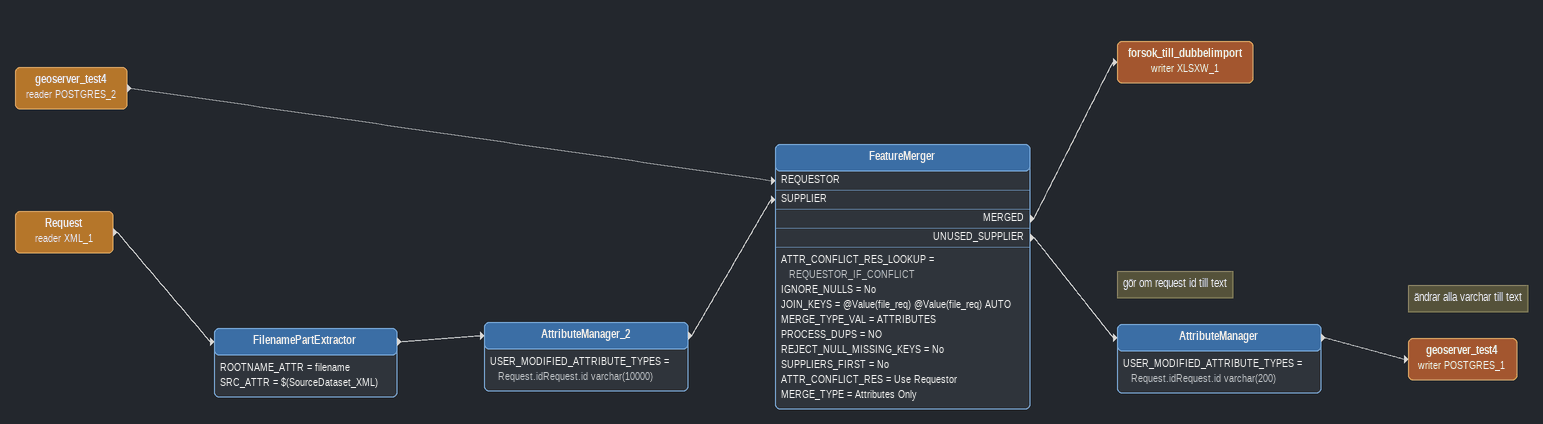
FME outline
Request (reader XML_1)
    -> FilenamePartExtractor
FilenamePartExtractor
    ROOTNAME_ATTR = filename
    SRC_ATTR = $(SourceDataset_XML)
    -> AttributeManager_2
AttributeManager_2
    USER_MODIFIED_ATTRIBUTE_TYPES = Request.idRequest.id varchar(10000)
    -> FeatureMerger [SUPPLIER]
geoserver_test4 (reader POSTGRES_2)
    -> FeatureMerger [REQUESTOR]
FeatureMerger
    ATTR_CONFLICT_RES_LOOKUP = REQUESTOR_IF_CONFLICT
    IGNORE_NULLS = No
    JOIN_KEYS = @Value(file_req) @Value(file_req) AUTO
    MERGE_TYPE_VAL = ATTRIBUTES
    PROCESS_DUPS = NO
    REJECT_NULL_MISSING_KEYS = No
    SUPPLIERS_FIRST = No
    ATTR_CONFLICT_RES = Use Requestor
    MERGE_TYPE = Attributes Only
    MERGED -> forsok_till_dubbelimport (writer XLSXW_1)
    UNUSED_SUPPLIER -> AttributeManager
forsok_till_dubbelimport (writer XLSXW_1)
Note: gör om request id till text
AttributeManager
    USER_MODIFIED_ATTRIBUTE_TYPES = Request.idRequest.id varchar(200)
    -> geoserver_test4 (writer POSTGRES_1)
Note: ändrar alla varchar till text
geoserver_test4 (writer POSTGRES_1)
